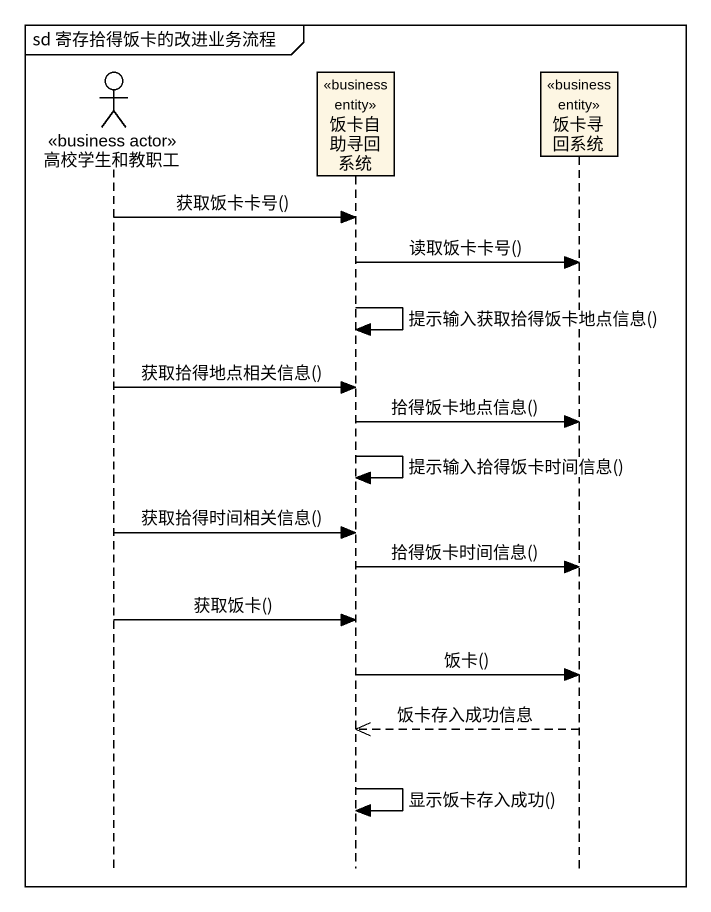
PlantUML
@startuml
mainframe sd 寄存拾得饭卡的改进业务流程
hide footbox
actor 高校学生和教职工 <<business actor>>
participant 饭卡自助寻回系统 <<business entity>>
participant 饭卡寻回系统 <<business entity>>

高校学生和教职工 -> 饭卡自助寻回系统 : 获取饭卡卡号()
饭卡自助寻回系统 -> 饭卡寻回系统 : 读取饭卡卡号()
饭卡自助寻回系统 -> 饭卡自助寻回系统 : 提示输入获取拾得饭卡地点信息()
高校学生和教职工 -> 饭卡自助寻回系统 : 获取拾得地点相关信息()
饭卡自助寻回系统 -> 饭卡寻回系统 : 拾得饭卡地点信息()
饭卡自助寻回系统 -> 饭卡自助寻回系统 : 提示输入拾得饭卡时间信息()
高校学生和教职工 -> 饭卡自助寻回系统 : 获取拾得时间相关信息()
饭卡自助寻回系统 -> 饭卡寻回系统 : 拾得饭卡时间信息()
高校学生和教职工 -> 饭卡自助寻回系统 : 获取饭卡()
饭卡自助寻回系统 -> 饭卡寻回系统 : 饭卡()
饭卡寻回系统 -->> 饭卡自助寻回系统 : 饭卡存入成功信息
饭卡自助寻回系统 -> 饭卡自助寻回系统 : 显示饭卡存入成功()
@enduml
